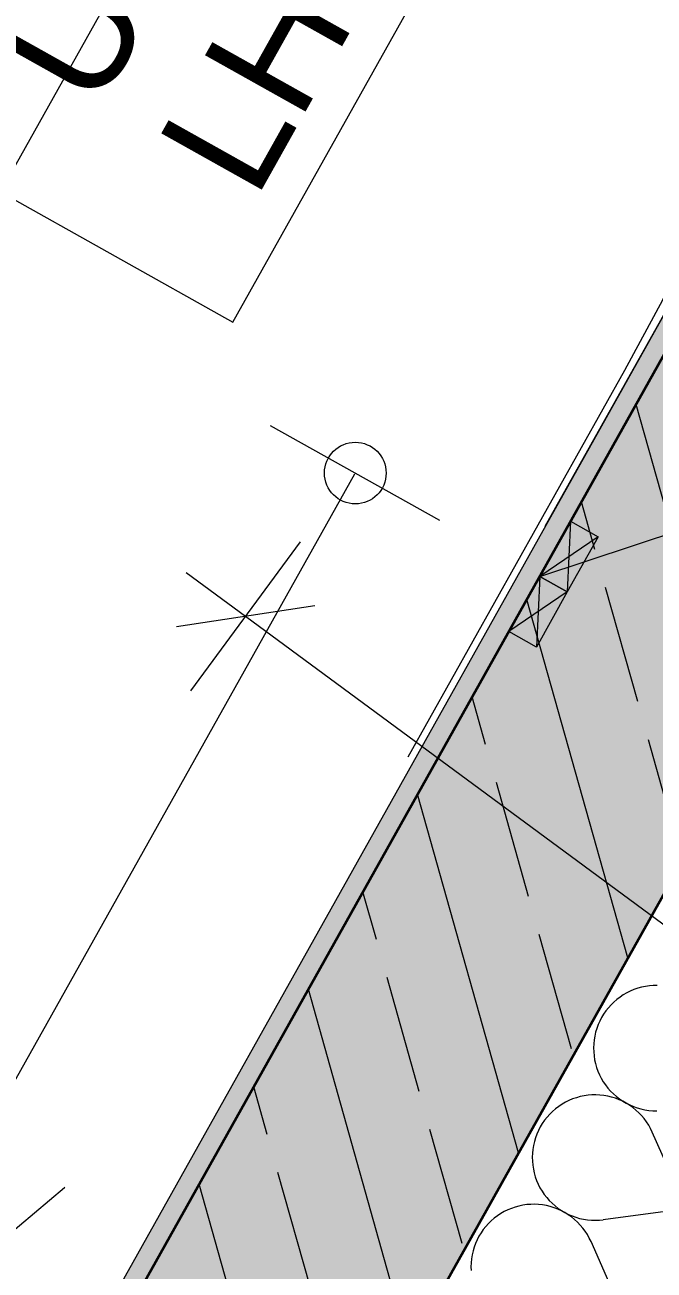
# Model space of a CAD drawing. Header units: metres. Extents: x -36 to 59, y 39 to 183.
# Drawn here: x 11.872 to 12.35, y 149.786 to 150.732 of the extents above; entities that cross this region are included whole.
import ezdxf

# ---------------------------------------------------------------- set-up
doc = ezdxf.new("R2010")
doc.units = ezdxf.units.M
doc.header["$MEASUREMENT"] = 0
for name, pattern in [('Punktlinie', [0.0035, 0, -0.0035]), ('Strichlinie', [0.004, 0.003, -0.001]), ('Strichlinie_ eng', [0.0023, 0.0015, -0.0008]), ('Strichpunktlinie', [0.006703, 0.003528, -0.001764, 0, -0.001411]), ('Wipeout_Contour', [1, 0, -1])]:
    doc.linetypes.add(name, pattern=pattern)
for name, color, linetype in [('00  Raster', 7, 'Continuous'), ('10  Decken', 7, 'Continuous'), ('10  Fassade_Deckschraffur', 7, 'Continuous'), ('10  Treppen + Rampen', 7, 'Continuous'), ('10  Wand Massiv', 7, 'Continuous'), ('10  Wand Massiv_Schnittschraffur', 7, 'Continuous'), ('20  Boden Aufbauten', 7, 'Continuous'), ('40  Bemaßung 1_50 Achse', 7, 'Continuous'), ('50  NUF - Raumstempel', 7, 'Continuous'), ('EPS-SUD-Bem', 7, 'Continuous'), ('EPS-SUD-DD', 7, 'Continuous'), ('EPS-SUD-Text', 7, 'Continuous'), ('Neubau_10  Treppen + Rampen', 7, 'Continuous')]:
    doc.layers.add(name, color=color, linetype=linetype)
doc.styles.add('ERSTELLTER_STIL_1', font='')
doc.styles.get('ERSTELLTER_STIL_1').set_extended_font_data('Arial')

# ---------------------------------------------------------------- blocks, each defined once
blk = doc.blocks.new('*X60', base_point=(-0.16283, 98.00747))
at = {"layer": '10  Wand Massiv_Schnittschraffur', "color": 98, "linetype": 'Continuous', "lineweight": 13, "ltscale": 1000, "true_color": 0x000100}
for p, q in [((12.34067, 150.001), (12.33777, 150.0002)), ((12.34362, 150.00161), (12.34067, 150.001)), ((12.3466, 150.00204), (12.34362, 150.00161)), ((12.3496, 150.00228), (12.3466, 150.00204)), ((12.35262, 150.00233), (12.3496, 150.00228)), ((12.32192, 149.99173), (12.31964, 149.98976)), ((12.32432, 149.99355), (12.32192, 149.99173)), ((12.32683, 149.99521), (12.32432, 149.99355)), ((12.32944, 149.99672), (12.32683, 149.99521)), ((12.33214, 149.99805), (12.32944, 149.99672)), ((12.33492, 149.99921), (12.33214, 149.99805)), ((12.33777, 150.0002), (12.33492, 149.99921)), ((12.31361, 149.98305), (12.31189, 149.98057)), ((12.31547, 149.98541), (12.31361, 149.98305)), ((12.31749, 149.98765), (12.31547, 149.98541)), ((12.31964, 149.98976), (12.31749, 149.98765)), ((12.30773, 149.97256), (12.30669, 149.96974)), ((12.30895, 149.97532), (12.30773, 149.97256)), ((12.31034, 149.97799), (12.30895, 149.97532)), ((12.31189, 149.98057), (12.31034, 149.97799)), ((12.30516, 149.96392), (12.30467, 149.96094)), ((12.30583, 149.96685), (12.30516, 149.96392)), ((12.30669, 149.96974), (12.30583, 149.96685)), ((12.30437, 149.95795), (12.30426, 149.95494)), ((12.30426, 149.95494), (12.30434, 149.95192)), ((12.30467, 149.96094), (12.30437, 149.95795)), ((12.30434, 149.95192), (12.30461, 149.94892)), ((12.30461, 149.94892), (12.30508, 149.94595)), ((12.30508, 149.94595), (12.30572, 149.94301)), ((12.30572, 149.94301), (12.30656, 149.94011)), ((12.30656, 149.94011), (12.30757, 149.93728)), ((12.30757, 149.93728), (12.30876, 149.93451)), ((12.30876, 149.93451), (12.31013, 149.93182)), ((12.31013, 149.93182), (12.31166, 149.92923)), ((12.31166, 149.92923), (12.31335, 149.92674)), ((12.31335, 149.92674), (12.31519, 149.92436)), ((12.28837, 149.91613), (12.28559, 149.91497)), ((12.29121, 149.91711), (12.28837, 149.91613)), ((12.29412, 149.91791), (12.29121, 149.91711)), ((12.29707, 149.91853), (12.29412, 149.91791)), ((12.30005, 149.91896), (12.29707, 149.91853)), ((12.30305, 149.9192), (12.30005, 149.91896)), ((12.30606, 149.91924), (12.30305, 149.9192)), ((12.30907, 149.9191), (12.30606, 149.91924)), ((12.31206, 149.91877), (12.30907, 149.9191)), ((12.31503, 149.91825), (12.31206, 149.91877)), ((12.31796, 149.91754), (12.31503, 149.91825)), ((12.31519, 149.92436), (12.31719, 149.9221)), ((12.31719, 149.9221), (12.31932, 149.91997)), ((12.32084, 149.91665), (12.31796, 149.91754)), ((12.31932, 149.91997), (12.32158, 149.91798)), ((12.32365, 149.91558), (12.32084, 149.91665)), ((12.32158, 149.91798), (12.32396, 149.91614)), ((12.32396, 149.91614), (12.32646, 149.91445)), ((12.27309, 149.90668), (12.27094, 149.90457)), ((12.27537, 149.90864), (12.27309, 149.90668)), ((12.27777, 149.91046), (12.27537, 149.90864)), ((12.28028, 149.91213), (12.27777, 149.91046)), ((12.28289, 149.91363), (12.28028, 149.91213)), ((12.28559, 149.91497), (12.28289, 149.91363)), ((12.32639, 149.91434), (12.32365, 149.91558)), ((12.32905, 149.91292), (12.32639, 149.91434)), ((12.32646, 149.91445), (12.32906, 149.91292)), ((12.33162, 149.91134), (12.32905, 149.91292)), ((12.32906, 149.91292), (12.33174, 149.91156)), ((12.33407, 149.9096), (12.33162, 149.91134)), ((12.33174, 149.91156), (12.33451, 149.91038)), ((12.33642, 149.9077), (12.33407, 149.9096)), ((12.33451, 149.91038), (12.33735, 149.90937)), ((12.33863, 149.90566), (12.33642, 149.9077)), ((12.33735, 149.90937), (12.34025, 149.90854)), ((12.34025, 149.90854), (12.34319, 149.9079)), ((12.34319, 149.9079), (12.34617, 149.90744)), ((12.34617, 149.90744), (12.34917, 149.90717)), ((12.34917, 149.90717), (12.35218, 149.9071)), ((12.26534, 149.89749), (12.26378, 149.89491)), ((12.26705, 149.89996), (12.26534, 149.89749)), ((12.26892, 149.90233), (12.26705, 149.89996)), ((12.27094, 149.90457), (12.26892, 149.90233)), ((12.34072, 149.90349), (12.33863, 149.90566)), ((12.34266, 149.90119), (12.34072, 149.90349)), ((12.34446, 149.89877), (12.34266, 149.90119)), ((12.34609, 149.89624), (12.34446, 149.89877)), ((12.26118, 149.88948), (12.26014, 149.88665)), ((12.2624, 149.89223), (12.26118, 149.88948)), ((12.26378, 149.89491), (12.2624, 149.89223)), ((12.34757, 149.89361), (12.34609, 149.89624)), ((12.34887, 149.8909), (12.34757, 149.89361)), ((12.36814, 149.84735), (12.34887, 149.8909)), ((12.25861, 149.88083), (12.25812, 149.87786)), ((12.25928, 149.88377), (12.25861, 149.88083)), ((12.26014, 149.88665), (12.25928, 149.88377)), ((12.25782, 149.87486), (12.25771, 149.87185)), ((12.25771, 149.87185), (12.25779, 149.86884)), ((12.25779, 149.86884), (12.25806, 149.86584)), ((12.25812, 149.87786), (12.25782, 149.87486)), ((12.25806, 149.86584), (12.25852, 149.86286)), ((12.25852, 149.86286), (12.25917, 149.85992)), ((12.25917, 149.85992), (12.26, 149.85703)), ((12.26, 149.85703), (12.26102, 149.85419)), ((12.26102, 149.85419), (12.26221, 149.85142)), ((12.26221, 149.85142), (12.26357, 149.84874)), ((12.26357, 149.84874), (12.2651, 149.84614)), ((12.2651, 149.84614), (12.2668, 149.84365)), ((12.2668, 149.84365), (12.26864, 149.84127)), ((12.26864, 149.84127), (12.27063, 149.83901)), ((12.23904, 149.83188), (12.23633, 149.83055)), ((12.24181, 149.83304), (12.23904, 149.83188)), ((12.24466, 149.83403), (12.24181, 149.83304)), ((12.24757, 149.83483), (12.24466, 149.83403)), ((12.25051, 149.83544), (12.24757, 149.83483)), ((12.2535, 149.83587), (12.25051, 149.83544)), ((12.2565, 149.83611), (12.2535, 149.83587)), ((12.25951, 149.83616), (12.2565, 149.83611)), ((12.26252, 149.83602), (12.25951, 149.83616)), ((12.26551, 149.83569), (12.26252, 149.83602)), ((12.26848, 149.83517), (12.26551, 149.83569)), ((12.27141, 149.83446), (12.26848, 149.83517)), ((12.27063, 149.83901), (12.27277, 149.83688)), ((12.27428, 149.83357), (12.27141, 149.83446)), ((12.27277, 149.83688), (12.27503, 149.8349)), ((12.2771, 149.8325), (12.27428, 149.83357)), ((12.27503, 149.8349), (12.27741, 149.83305)), ((12.27984, 149.83125), (12.2771, 149.8325)), ((12.27741, 149.83305), (12.27991, 149.83137)), ((12.2825, 149.82983), (12.27984, 149.83125)), ((12.27991, 149.83137), (12.2825, 149.82984)), ((12.35883, 149.83074), (12.31163, 149.82443)), ((12.22438, 149.82148), (12.22237, 149.81924)), ((12.22653, 149.82359), (12.22438, 149.82148)), ((12.22881, 149.82556), (12.22653, 149.82359)), ((12.23121, 149.82738), (12.22881, 149.82556)), ((12.23372, 149.82904), (12.23121, 149.82738)), ((12.23633, 149.83055), (12.23372, 149.82904)), ((12.2825, 149.82984), (12.28519, 149.82848)), ((12.28506, 149.82825), (12.2825, 149.82983)), ((12.28752, 149.82651), (12.28506, 149.82825)), ((12.28519, 149.82848), (12.28796, 149.82729)), ((12.28986, 149.82462), (12.28752, 149.82651)), ((12.28796, 149.82729), (12.2908, 149.82628)), ((12.29208, 149.82258), (12.28986, 149.82462)), ((12.2908, 149.82628), (12.29369, 149.82546)), ((12.29417, 149.82041), (12.29208, 149.82258)), ((12.29369, 149.82546), (12.29664, 149.82481)), ((12.29664, 149.82481), (12.29961, 149.82436)), ((12.29961, 149.82436), (12.30261, 149.82409)), ((12.30261, 149.82409), (12.30562, 149.82401)), ((12.30562, 149.82401), (12.30863, 149.82413)), ((12.30863, 149.82413), (12.31163, 149.82443)), ((12.21723, 149.81182), (12.21584, 149.80915)), ((12.21879, 149.8144), (12.21723, 149.81182)), ((12.2205, 149.81688), (12.21879, 149.8144)), ((12.22237, 149.81924), (12.2205, 149.81688)), ((12.29611, 149.8181), (12.29417, 149.82041)), ((12.2979, 149.81568), (12.29611, 149.8181)), ((12.29954, 149.81316), (12.2979, 149.81568)), ((12.30102, 149.81053), (12.29954, 149.81316)), ((12.21359, 149.80357), (12.21273, 149.80068)), ((12.21463, 149.80639), (12.21359, 149.80357)), ((12.21584, 149.80915), (12.21463, 149.80639)), ((12.30232, 149.80781), (12.30102, 149.81053)), ((12.32159, 149.76427), (12.30232, 149.80781)), ((12.21156, 149.79477), (12.21126, 149.79178)), ((12.21205, 149.79774), (12.21156, 149.79477)), ((12.21273, 149.80068), (12.21205, 149.79774)), ((12.21126, 149.79178), (12.21116, 149.78877)), ((12.21116, 149.78877), (12.21124, 149.78575))]:
    blk.add_line(p, q, dxfattribs=at)

msp = doc.modelspace()

# ---------------------------------------------------------------- linework, layer by layer
at = {"layer": '10  Decken', "color": 7, "linetype": 'Punktlinie', "lineweight": 13, "ltscale": 1000, "flags": 128}
msp.add_lwpolyline([(11.50566, 148.96074), (6.70749, 151.64917), (8.22279, 154.35359), (13.02095, 151.66516)], close=True, dxfattribs=at)
msp.add_lwpolyline([(3.35106, 124.73772), (1.93228, 125.53267), (0.80805, 123.5262), (0.65538, 123.61174), (0.77756, 123.82981), (-1.59971, 125.1618), (-1.81781, 125.284), (-0.68867, 127.29922), (-0.61016, 127.25523), (11.11774, 148.18657), (11.25732, 148.10836), (13.85324, 152.74142), (13.89686, 152.71698), (13.99231, 152.88734), (17.72923, 150.13158)], dxfattribs=at)
at = {"layer": '10  Decken', "color": 7, "linetype": 'Continuous', "lineweight": 13, "ltscale": 1000, "flags": 128}
msp.add_lwpolyline([(10.41517, 149.57175), (11.50566, 148.96074), (13.02095, 151.66516), (11.93046, 152.27617), (11.24125, 151.04609), (11.10438, 150.80182)], close=True, dxfattribs=at)
at = {"layer": '20  Boden Aufbauten', "color": 7, "linetype": 'Continuous', "lineweight": 13, "ltscale": 1000, "flags": 128}
msp.add_lwpolyline([(11.50566, 148.96074), (10.54603, 149.49843), (11.23524, 150.7285), (11.37211, 150.97277), (12.06132, 152.20285), (13.02095, 151.66517)], close=True, dxfattribs=at)

# ---------------------------------------------------------------- next in the draw order: wipeouts: each hides what was drawn before it
at = {"color": 254, "linetype": 'Wipeout_Contour', "lineweight": 0, "ltscale": 601.255013}
msp.add_wipeout([(13.25032, 150.95752), (11.93544, 148.61079), (11.93893, 148.60883), (13.25381, 150.95557)], dxfattribs=at).dxf.layer = '10  Fassade_Deckschraffur'

# ---------------------------------------------------------------- next in the draw order: hatches: boundary and pattern name
at = {"layer": '10  Wand Massiv_Schnittschraffur', "linetype": 'Continuous', "lineweight": 18}
for points in [[(13.66567, 152.84651), (11.06976, 148.21346), (11.08284, 148.20612), (13.67876, 152.83918)], [(11.25732, 148.10836), (13.85324, 152.74142), (13.67876, 152.83918), (11.08284, 148.20612)]]:
    msp.add_hatch(color=171, dxfattribs=at).paths.add_polyline_path(points)
at = {"layer": '10  Wand Massiv_Schnittschraffur', "linetype": 'Continuous', "lineweight": 13, "true_color": 0x000100}
h = msp.add_hatch(dxfattribs=at)
h.set_pattern_fill('Gips_0002', color=98, style=0, pattern_type=2)
h.set_pattern_definition([(87.605446, (0, 0), (-0.02497817, 0.001044517), [0, -0.025])])
h.paths.add_polyline_path([(13.66567, 152.84651), (11.06976, 148.21346), (11.08284, 148.20612), (13.67876, 152.83918)])
h = msp.add_hatch(dxfattribs=at)
h.set_pattern_fill('Beton__Stahlbeton_0002', color=98, style=0, pattern_type=2)
h.set_pattern_definition([(105.73796, (0, 0), (0.11550147, 0.03254858), []), (105.73796, (-0.05775, -0.01627), (0.11550147, 0.03254858), [0.09, -0.03])])
h.paths.add_polyline_path([(11.25732, 148.10836), (13.85324, 152.74142), (13.67876, 152.83918), (11.08284, 148.20612)])

# ---------------------------------------------------------------- next in the draw order: linework, layer by layer
at = {"layer": '00  Raster', "color": 7, "linetype": 'Strichpunktlinie', "lineweight": 13, "ltscale": 1000}
msp.add_line((-11.96028, 108.10285), (14.15132, 154.7055), dxfattribs=at)
at = {"layer": '10  Treppen + Rampen', "color": 7, "linetype": 'Strichlinie_ eng', "lineweight": 13, "ltscale": 1000}
for centre, start, end in [((11.26951, 151.07609), 330.19145, 60.3734), ((11.09354, 150.76203), 241.1019, 331.28384)]:
    msp.add_arc(centre, 1.22, start, end, dxfattribs=at)
at = {"layer": '10  Wand Massiv', "color": 7, "linetype": 'Continuous', "lineweight": 35, "ltscale": 1000}
for p, q in [((13.67876, 152.83918), (11.08284, 148.20612)), ((11.25732, 148.10836), (13.82122, 152.68427))]:
    msp.add_line(p, q, dxfattribs=at)
at = {"layer": '10  Wand Massiv', "color": 7, "linetype": 'Continuous', "lineweight": 13, "ltscale": 1000, "flags": 128}
msp.add_lwpolyline([(13.66567, 152.84651), (11.06976, 148.21346)], dxfattribs=at)
at = {"layer": '40  Bemaßung 1_50 Achse', "color": 7, "linetype": 'Continuous', "lineweight": 13, "ltscale": 1000}
for p, q in [((11.99833, 150.22609), (12.08179, 150.33927)), ((11.99478, 150.31607), (12.04006, 150.28268)), ((12.09249, 150.29061), (11.98762, 150.27476)), ((12.04006, 150.28268), (13.5256, 149.18718))]:
    msp.add_line(p, q, dxfattribs=at)
at = {"layer": '50  NUF - Raumstempel', "color": 7, "linetype": 'Continuous', "lineweight": 13, "ltscale": 1000}
for p, q in [((12.03037, 150.50619), (12.70352, 151.70759)), ((11.39633, 150.86145), (12.03037, 150.50619))]:
    msp.add_line(p, q, dxfattribs=at)
at = {"layer": '50  NUF - Raumstempel', "color": 7, "linetype": 'Strichlinie', "lineweight": 13, "ltscale": 1000, "flags": 128}
msp.add_lwpolyline([(8.22854, 154.33317), (9.55458, 153.59019), (11.68322, 152.39751), (11.69055, 152.41059), (13.00786, 151.67249), (11.4999, 148.98116), (6.72791, 151.65492)], close=True, dxfattribs=at)
at = {"layer": 'DEFPOINTS', "color": 255, "linetype": 'Continuous', "lineweight": 18, "ltscale": 1000}
for p, q in [((12.12332, 150.39144), (12.12336, 150.39147)), ((12.26337, 150.31296), (12.26341, 150.313))]:
    msp.add_line(p, q, dxfattribs=at)
at = {"layer": 'EPS-SUD-Bem', "color": 255, "linetype": 'Continuous', "lineweight": 18, "ltscale": 1000}
for p, q in [((12.18762, 150.35541), (12.05902, 150.42747)), ((11.36591, 149.03965), (12.12308, 150.391))]:
    msp.add_line(p, q, dxfattribs=at)
msp.add_circle((12.12332, 150.39144), 0.02342, dxfattribs=at)
at = {"layer": 'EPS-SUD-DD', "color": 255, "linetype": 'Strichlinie', "lineweight": 18, "ltscale": 1000}
for p, q in [((12.28683, 150.35483), (12.2843, 150.30123)), ((12.30777, 150.3431), (12.26336, 150.31296)), ((12.26336, 150.31296), (12.26083, 150.25935)), ((12.2843, 150.30122), (12.23989, 150.27108))]:
    msp.add_line(p, q, dxfattribs=at)
at = {"layer": 'EPS-SUD-DD', "color": 255, "linetype": 'Strichlinie', "lineweight": 18, "ltscale": 1000, "flags": 128}
for points in [[(12.2843, 150.30123), (12.26336, 150.31296), (12.28683, 150.35483), (12.30777, 150.3431)], [(12.26083, 150.25935), (12.23989, 150.27108), (12.26336, 150.31296), (12.2843, 150.30122)]]:
    msp.add_lwpolyline(points, close=True, dxfattribs=at)
at = {"layer": 'EPS-SUD-Text', "color": 255, "linetype": 'Continuous', "lineweight": 18, "ltscale": 1000}
msp.add_line((12.26337, 150.31296), (13.07242, 150.58086), dxfattribs=at)
at = {"layer": 'Neubau_10  Treppen + Rampen', "color": 7, "linetype": 'Strichlinie_ eng', "lineweight": 13, "ltscale": 1000}
msp.add_line((12.1635, 150.17586), (12.32809, 150.46962), dxfattribs=at)

# ---------------------------------------------------------------- next in the draw order: block references
at = {"layer": '10  Treppen + Rampen', "color": 7, "linetype": 'Continuous', "lineweight": 13, "ltscale": 1000}
msp.add_blockref('*X60', (-0.16283, 98.00747), dxfattribs=at)

# ---------------------------------------------------------------- next in the draw order: texts
at = {"layer": '50  NUF - Raumstempel', "color": 7, "linetype": 'Continuous', "lineweight": 18, "char_height": 0.0875, "attachment_point": 1, "rotation": 60.73796, "style": 'ERSTELLTER_STIL_1'}
for s, insert in [('\\A1;{\\pqj;\\pt0;\\fArial|b0|i0|c0|p38;U: }', (11.85112, 150.70795)), ('\\A1;{\\pqj;\\pt0;\\fArial|b0|i0|c0|p38;LH: }', (11.97107, 150.64074))]:
    msp.add_mtext(s, dxfattribs=dict(at, insert=insert))

doc.saveas('drawing.dxf')
